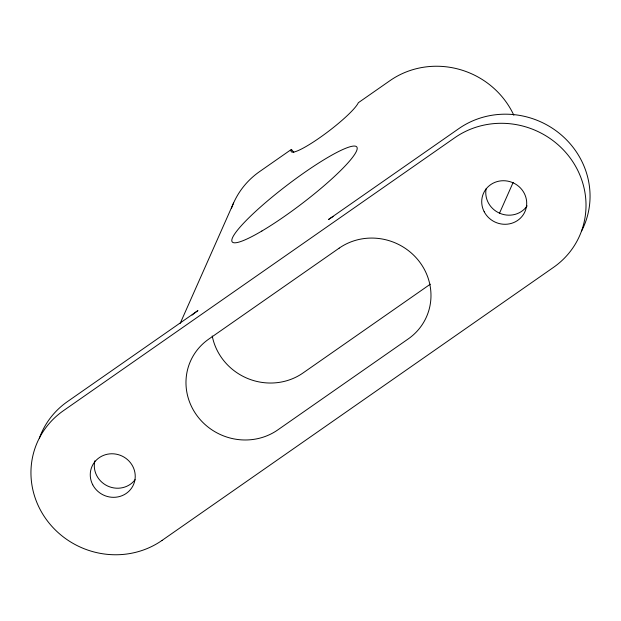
<?xml version="1.0" encoding="UTF-8"?>
<svg xmlns="http://www.w3.org/2000/svg" width="621" height="621" viewBox="0 0 621 621"><rect width="100%" height="100%" fill="white"/><g stroke="black" fill="none" stroke-linecap="round" stroke-linejoin="round"><path stroke-width="0.93" d="M180.16 323.44L233.535 203.067M499.424 213.368L513.163 182.388M513.846 115.265A82.422 78.564 23.9 0 0 390.035 80.614L358.325 102.729A42.244 6.389 -37.3 0 1 319.714 137.73A42.244 6.389 -37.3 0 1 291.451 149.374L259.547 171.629A82.422 78.564 23.9 0 0 231.501 208.159M430.33 284.177L303.025 372.973A57.699 54.997 23.9 0 1 212.227 335.969M162.089 540.379L553.552 267.34A82.422 78.564 23.9 0 0 569.457 156.997A82.422 78.564 23.9 0 0 454.867 137.668L63.404 410.706A82.422 78.564 24 0 0 47.507 521.058A82.422 78.564 24 0 0 162.089 540.386M291.451 149.374L293.803 152.463M192.083 315.095A82.422 78.564 23.9 0 1 197.936 310.585L67.448 401.601A82.422 78.564 23.9 0 0 39.395 438.123M333.089 216.558A82.422 78.564 23.9 0 0 328.424 219.57L458.911 128.563A82.422 78.564 23.9 0 1 560.359 134.159A82.422 78.564 23.9 0 1 581.629 230.911M527.144 205.869A22.666 21.611 24.1 0 1 499.959 213.352A22.666 21.611 24.1 0 1 486.127 188.706M135.122 479.676A22.666 21.611 24.1 0 1 107.588 485.995A22.666 21.611 24.1 0 1 94.858 460.821M339.182 248.136L208.695 339.151A57.699 54.997 24 0 0 197.563 416.396A57.699 54.997 24 0 0 277.773 429.918L408.261 338.903A57.699 54.997 24 0 0 419.392 261.658A57.699 54.997 24 0 0 339.182 248.136M261.883 231.012A78.3 11.83 -37.3 0 0 357.176 148.792A78.3 11.83 -37.3 0 0 264.36 203.618A78.3 11.83 -37.3 0 0 261.883 231.012M484.186 211.738A22.666 21.603 23.9 0 0 523.099 214.982A22.666 21.603 23.9 0 0 505.354 180.804A22.666 21.603 23.9 0 0 484.186 211.738M92.723 484.768A22.666 21.603 24 0 0 131.636 488.021A22.666 21.603 24 0 0 113.884 453.85A22.666 21.603 24 0 0 92.723 484.768"/></g></svg>
